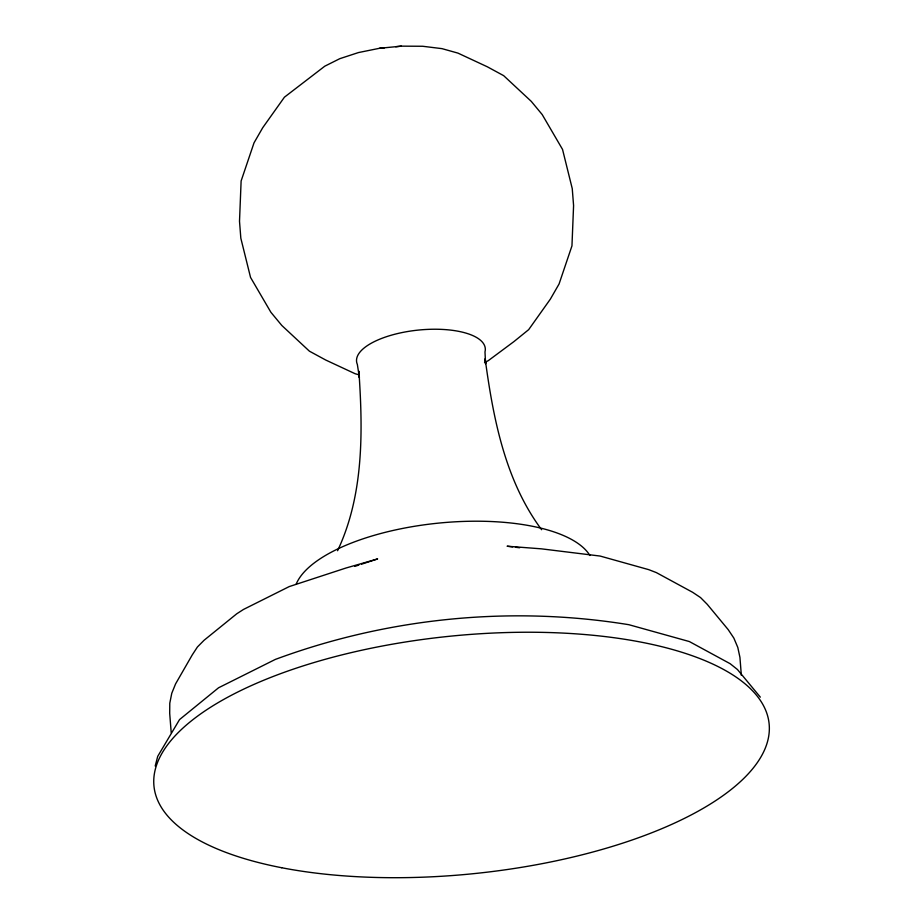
<?xml version="1.0" encoding="UTF-8"?>
<svg xmlns="http://www.w3.org/2000/svg" width="923" height="923" viewBox="0 0 923 923"><rect width="100%" height="100%" fill="white"/><g stroke="black" fill="none" stroke-linecap="round" stroke-linejoin="round"><path stroke-width="1.38" d="M155.202 766.009L157.729 756.318L179.547 719.582L218.578 687.773L275.342 659.414C387.602 617.822 510.684 605.442 628.886 624.709L689.366 641.554L730.139 663.695L737.465 669.533L760.333 697.153M337.576 550.731C363.847 495.04 362.981 431.318 358.885 371.173L359.393 377.599L357.351 364.423A64.691 24.967 -5.8 0 1 418.95 330.019A64.691 24.967 -5.8 0 1 484.99 351.894L485.579 363.87L485.14 358.77C493.217 418.223 505.043 480.537 541.616 529.71M484.529 362.543L488.279 360.662L513.996 341.545L528.671 329.649L550.362 299.121L559.061 283.996L571.96 245.876L573.587 205.552L572.248 188.615L562.534 149.411L542.193 114.556L531.256 101.357L503.67 75.663L487.367 66.814L457.935 53.107L441.979 48.642L422.676 46.265L401.343 46.15L379.445 48.296L358.459 52.565L339.826 58.668L324.804 66.179L284.422 97.192L262.72 127.72L254.021 142.846L241.122 180.966L239.507 221.289L240.834 238.226L250.548 277.431L270.901 312.286L281.827 325.484L309.413 351.178L325.715 360.028L355.147 373.734L359.139 374.853M354.813 566.387L358.839 565.072M361.528 564.195L377.634 558.923L345.94 568.026L289.222 586.59L243.51 609.434L236.738 613.795L204.041 640.297L197.43 646.977L192.272 654.88L175.578 683.897L171.77 693.277L169.786 703.199L169.694 713.364L171.217 732.712M395.713 46.727L401.343 46.15M379.445 48.296L384.383 47.834M512.669 546.901L507.108 546.22L541.397 548.839L600.146 556.061L648.731 569.653L656.334 572.595L692.677 592.324L700.557 597.585L707.237 604.323L728.212 629.648L733.854 638.093L737.8 647.438L739.934 657.384L741.342 675.348M515.449 547.247L519.626 547.754M296.11 584.328A150.334 58.011 -5.8 0 1 439.313 523.041A150.334 58.011 -5.8 0 1 589.901 555.484M281.7 867.735A309.136 119.298 -5.8 0 0 767.798 740.546A309.136 119.298 -5.8 0 0 335.164 656.622A309.136 119.298 -5.8 0 0 281.7 867.735"/></g></svg>
